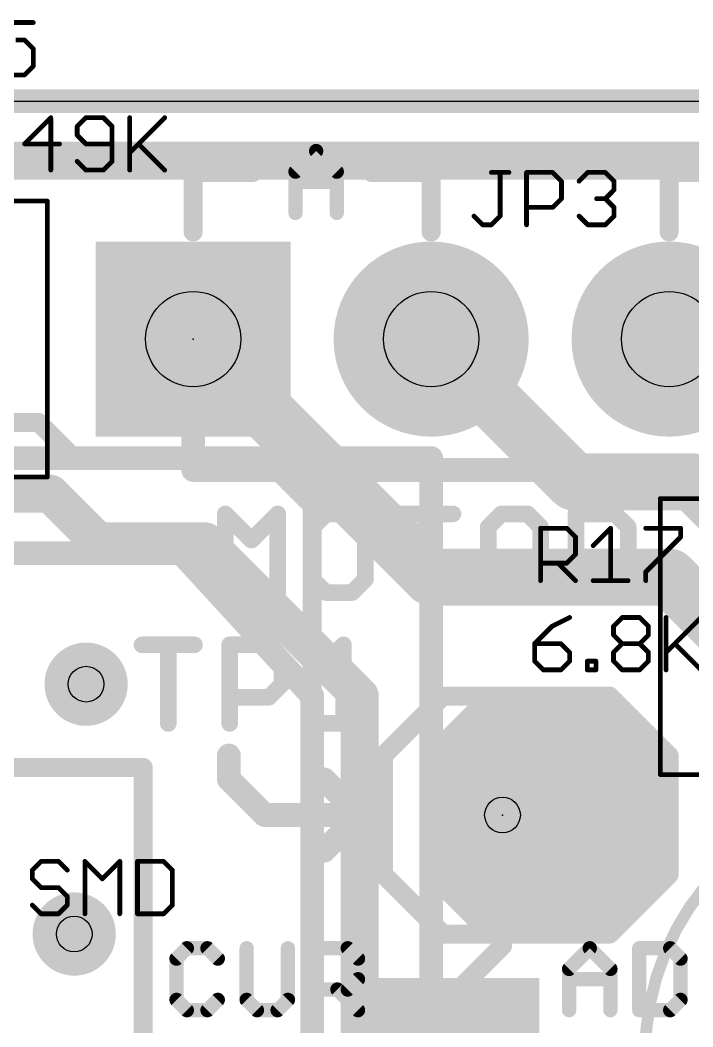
# Model space of a CAD drawing. Extents: x -25 to 82, y -12 to 21.
# Drawn here: x 5.77 to 12.95, y 10.44 to 21.18 of the extents above; entities that cross this region are included whole.
import ezdxf

# ---------------------------------------------------------------- set-up
doc = ezdxf.new("R2010")
doc.units = 0
for name, color, linetype in [('1', 12, 'CONTINUOUS'), ('16', 132, 'CONTINUOUS'), ('17', 110, 'CONTINUOUS'), ('18', 110, 'CONTINUOUS'), ('20', 53, 'CONTINUOUS'), ('21', 53, 'CONTINUOUS'), ('23', 53, 'CONTINUOUS'), ('25', 253, 'CONTINUOUS'), ('27', 253, 'CONTINUOUS'), ('29', 253, 'CONTINUOUS'), ('30', 253, 'CONTINUOUS'), ('31', 253, 'CONTINUOUS'), ('39', 12, 'CONTINUOUS'), ('44', 253, 'CONTINUOUS'), ('51', 53, 'CONTINUOUS')]:
    doc.layers.add(name, color=color, linetype=linetype)

# ---------------------------------------------------------------- blocks, each defined once
blk = doc.blocks.new('RECT')
blk.add_solid([(-0.5, -0.5), (0.5, -0.5), (-0.5, 0.5), (0.5, 0.5)])
blk = doc.blocks.new('SQUAREP')
blk.add_solid([(-0.5, -0.5), (0.5, -0.5), (-0.5, 0.5), (0.5, 0.5)])
blk = doc.blocks.new('ROUNDP')
at = {"const_width": 0.5}
blk.add_lwpolyline([(0, -0.25, 1), (0, 0.25, 1), (0, -0.25)], format="xyb", dxfattribs=at)
blk = doc.blocks.new('ROUNDV')
at = {"const_width": 0.5}
blk.add_lwpolyline([(0, -0.25, 1), (0, 0.25, 1), (0, -0.25)], format="xyb", dxfattribs=at)

msp = doc.modelspace()

# ---------------------------------------------------------------- linework, layer by layer
at = {"layer": '1'}
for points, const_width in [([(0, 20.32), (48.26, 20.32)], 0.254), ([(5.969, 16.891), (5.119, 16.891)], 0.2032), ([(6.35, 16.51), (5.969, 16.891)], 0.2032), ([(0, 16.51), (10.16, 16.51)], 0.254), ([(8.382, 16.51), (6.35, 16.51)], 0.2032), ([(8.89, 16.002), (8.382, 16.51)], 0.2032), ([(10.16, 16.51), (10.16, 5.08)], 0.254), ([(8.89, 11.43), (8.89, 16.002)], 0.2032), ([(10.287, 13.97), (9.652, 13.335)], 0.2032), ([(11.557, 13.97), (10.287, 13.97)], 0.2032), ([(12.192, 13.335), (11.557, 13.97)], 0.2032), ([(9.652, 13.335), (9.652, 12.065)], 0.2032), ([(12.192, 12.065), (12.192, 13.335)], 0.2032), ([(10.922, 12.7), (10.922, 11.303)], 0.2032), ([(9.652, 12.065), (10.287, 11.43)], 0.2032), ([(11.557, 11.43), (12.192, 12.065)], 0.2032), ([(8.89, 11.43), (8.89, 9.144)], 0.2032), ([(10.287, 11.43), (11.557, 11.43)], 0.2032), ([(10.922, 11.303), (10.414, 10.795)], 0.2032), ([(10.414, 10.795), (10.414, 10.0574)], 0.2032)]:
    msp.add_lwpolyline(points, dxfattribs=dict(at, const_width=const_width))
for points, const_width in [([(6.0049, 16.9269, 1), (5.9331, 16.8551)], 0.1016), ([(5.969, 16.8402, 1), (5.969, 16.9418)], 0.1016), ([(6.35, 16.5608, 1), (6.35, 16.4592)], 0.1016), ([(6.3141, 16.4741, 1), (6.3859, 16.5459)], 0.1016), ([(8.4179, 16.5459, 1), (8.3461, 16.4741)], 0.1016), ([(8.382, 16.4592, 1), (8.382, 16.5608)], 0.1016), ([(10.2235, 16.51, 1), (10.0965, 16.51)], 0.127), ([(10.16, 16.4465, 1), (10.16, 16.5735)], 0.127), ([(8.9408, 16.002, 1), (8.8392, 16.002)], 0.1016), ([(8.8541, 15.9661, 1), (8.9259, 16.0379)], 0.1016), ([(10.287, 14.0208, 1), (10.287, 13.9192)], 0.1016), ([(10.3229, 13.9341, 1), (10.2511, 14.0059)], 0.1016), ([(11.5929, 14.0059, 1), (11.5211, 13.9341)], 0.1016), ([(11.557, 13.9192, 1), (11.557, 14.0208)], 0.1016), ([(9.7028, 13.335, 1), (9.6012, 13.335)], 0.1016), ([(12.2428, 13.335, 1), (12.1412, 13.335)], 0.1016), ([(9.6161, 13.3709, 1), (9.6879, 13.2991)], 0.1016), ([(12.1561, 13.2991, 1), (12.2279, 13.3709)], 0.1016), ([(10.9728, 12.7, 1), (10.8712, 12.7)], 0.1016), ([(9.6879, 12.1009, 1), (9.6161, 12.0291)], 0.1016), ([(12.2279, 12.0291, 1), (12.1561, 12.1009)], 0.1016), ([(9.6012, 12.065, 1), (9.7028, 12.065)], 0.1016), ([(12.1412, 12.065, 1), (12.2428, 12.065)], 0.1016), ([(8.9408, 11.43, 1), (8.8392, 11.43)], 0.1016), ([(10.287, 11.4808, 1), (10.287, 11.3792)], 0.1016), ([(10.2511, 11.3941, 1), (10.3229, 11.4659)], 0.1016), ([(11.5211, 11.4659, 1), (11.5929, 11.3941)], 0.1016), ([(11.557, 11.3792, 1), (11.557, 11.4808)], 0.1016), ([(8.8392, 11.43, 1), (8.9408, 11.43)], 0.1016), ([(10.9579, 11.2671, 1), (10.8861, 11.3389)], 0.1016), ([(10.8712, 11.303, 1), (10.9728, 11.303)], 0.1016), ([(10.4648, 10.795, 1), (10.3632, 10.795)], 0.1016), ([(10.3781, 10.8309, 1), (10.4499, 10.7591)], 0.1016)]:
    msp.add_lwpolyline(points, format="xyb", dxfattribs=dict(at, const_width=const_width))
at = {"layer": '16'}
for points, const_width in [([(0, 20.32), (48.26, 20.32)], 0.254), ([(26.035, 19.685), (2.54, 19.685)], 0.4064), ([(7.62, 17.78), (10.16, 15.24)], 0.6096), ([(11.684, 16.256), (10.16, 17.78)], 0.6096), ([(14.351, 16.129), (12.7, 17.78)], 0.6096), ([(11.684, 16.256), (12.954, 16.256)], 0.6096), ([(12.954, 16.256), (13.97, 15.24)], 0.6096), ([(6.096, 16.129), (1.27, 16.129)], 0.4064), ([(6.604, 15.621), (6.096, 16.129)], 0.4064), ([(7.747, 15.621), (6.604, 15.621)], 0.4064), ([(9.398, 13.97), (7.747, 15.621)], 0.4064), ([(0, 15.494), (7.493, 15.494)], 0.254), ([(7.493, 15.494), (8.89, 13.97)], 0.254), ([(10.16, 15.24), (12.7, 15.24)], 0.6096), ([(12.7, 15.24), (13.589, 14.351)], 0.6096), ([(8.89, 13.97), (8.89, 8.255)], 0.254), ([(9.398, 7.874), (9.398, 13.97)], 0.4064)]:
    msp.add_lwpolyline(points, dxfattribs=dict(at, const_width=const_width))
for points, const_width in [([(7.7278, 17.8878, 1), (7.5122, 17.6722)], 0.3048), ([(10.2678, 17.8878, 1), (10.0522, 17.6722)], 0.3048), ([(12.8078, 17.8878, 1), (12.5922, 17.6722)], 0.3048), ([(11.684, 16.4084, 1), (11.684, 16.1036)], 0.3048), ([(13.0618, 16.3638, 1), (12.8462, 16.1482)], 0.3048), ([(12.954, 16.1036, 1), (12.954, 16.4084)], 0.3048), ([(11.5762, 16.1482, 1), (11.7918, 16.3638)], 0.3048), ([(6.1678, 16.2008, 1), (6.0242, 16.0572)], 0.2032), ([(6.096, 16.0274, 1), (6.096, 16.2306)], 0.2032), ([(6.604, 15.7226, 1), (6.604, 15.5194)], 0.2032), ([(7.8188, 15.6928, 1), (7.6752, 15.5492)], 0.2032), ([(7.747, 15.5194, 1), (7.747, 15.7226)], 0.2032), ([(6.5322, 15.5492, 1), (6.6758, 15.6928)], 0.2032), ([(7.5398, 15.5369, 1), (7.4462, 15.4511)], 0.127), ([(7.493, 15.4305, 1), (7.493, 15.5575)], 0.127), ([(10.16, 15.3924, 1), (10.16, 15.0876)], 0.3048), ([(10.0522, 15.1322, 1), (10.2678, 15.3478)], 0.3048), ([(12.8078, 15.3478, 1), (12.5922, 15.1322)], 0.3048), ([(12.7, 15.0876, 1), (12.7, 15.3924)], 0.3048), ([(8.9535, 13.97, 1), (8.8265, 13.97)], 0.127), ([(8.8432, 13.9271, 1), (8.9368, 14.0129)], 0.127), ([(9.4996, 13.97, 1), (9.2964, 13.97)], 0.2032), ([(9.3262, 13.8982, 1), (9.4698, 14.0418)], 0.2032)]:
    msp.add_lwpolyline(points, format="xyb", dxfattribs=dict(at, const_width=const_width))
at = {"layer": '20'}
msp.add_line((0, 20.32), (48.26, 20.32), dxfattribs=at)
at = {"layer": '21'}
for points, const_width in [([(48.26, 20.32), (0, 20.32)], 0.254), ([(8.7122, 19.5668), (8.9325, 19.7872)], 0.1524), ([(8.9325, 19.7872), (9.1528, 19.5668)], 0.1524), ([(7.62, 19.558), (8.255, 19.558)], 0.2032), ([(7.62, 19.558), (7.62, 18.923)], 0.2032), ([(8.7122, 19.1262), (8.7122, 19.5668)], 0.1524), ([(9.1528, 19.5668), (9.1528, 19.1262)], 0.1524), ([(10.16, 19.558), (9.525, 19.558)], 0.2032), ([(10.16, 19.558), (10.16, 18.923)], 0.2032), ([(13.335, 19.558), (12.7, 19.558)], 0.2032), ([(12.7, 19.558), (12.7, 18.923)], 0.2032), ([(8.7122, 19.4567), (9.1528, 19.4567)], 0.1524), ([(7.62, 16.764), (7.62, 16.383)], 0.254), ([(7.62, 16.383), (15.24, 16.383)], 0.254), ([(7.9629, 15.0749), (7.9629, 15.9138)], 0.1778), ([(7.9629, 15.9138), (8.2425, 15.6342)], 0.1778), ([(8.2425, 15.6342), (8.5222, 15.9138)], 0.1778), ([(8.5222, 15.9138), (8.5222, 15.0749)], 0.1778), ([(9.0382, 15.9138), (8.8984, 15.774)], 0.1778), ([(9.3179, 15.9138), (9.0382, 15.9138)], 0.1778), ([(9.4577, 15.774), (9.3179, 15.9138)], 0.1778), ([(9.8339, 15.9138), (10.3932, 15.9138)], 0.1778), ([(10.1136, 15.0749), (10.1136, 15.9138)], 0.1778), ([(10.9093, 15.9138), (10.7695, 15.774)], 0.1778), ([(11.1889, 15.9138), (10.9093, 15.9138)], 0.1778), ([(11.3287, 15.774), (11.1889, 15.9138)], 0.1778), ([(11.705, 15.0749), (11.705, 15.9138)], 0.1778), ([(11.705, 15.9138), (12.1244, 15.9138)], 0.1778), ([(12.1244, 15.9138), (12.2643, 15.774)], 0.1778), ([(8.8984, 15.774), (8.8984, 15.2147)], 0.1778), ([(9.4577, 15.2147), (9.4577, 15.774)], 0.1778), ([(10.7695, 15.774), (10.7695, 15.2147)], 0.1778), ([(11.3287, 15.2147), (11.3287, 15.774)], 0.1778), ([(12.2643, 15.774), (12.2643, 15.4944)], 0.1778), ([(12.2643, 15.4944), (12.1244, 15.3545)], 0.1778), ([(12.1244, 15.3545), (11.705, 15.3545)], 0.1778), ([(11.9846, 15.3545), (12.2643, 15.0749)], 0.1778), ([(8.8984, 15.2147), (9.0382, 15.0749)], 0.1778), ([(9.3179, 15.0749), (9.4577, 15.2147)], 0.1778), ([(10.7695, 15.2147), (10.9093, 15.0749)], 0.1778), ([(11.1889, 15.0749), (11.3287, 15.2147)], 0.1778), ([(9.0382, 15.0749), (9.3179, 15.0749)], 0.1778), ([(10.9093, 15.0749), (11.1889, 15.0749)], 0.1778), ([(7.0739, 14.5168), (7.6332, 14.5168)], 0.1778), ([(7.3535, 13.6779), (7.3535, 14.5168)], 0.1778), ([(8.0094, 13.6779), (8.0094, 14.5168)], 0.1778), ([(8.0094, 14.5168), (8.4289, 14.5168)], 0.1778), ([(8.4289, 14.5168), (8.5687, 14.377)], 0.1778), ([(8.9449, 14.2372), (9.2246, 14.5168)], 0.1778), ([(9.2246, 14.5168), (9.2246, 13.6779)], 0.1778), ([(8.5687, 14.377), (8.5687, 14.0974)], 0.1778), ([(8.5687, 14.0974), (8.4289, 13.9575)], 0.1778), ([(8.4289, 13.9575), (8.0094, 13.9575)], 0.1778), ([(8.9449, 13.6779), (9.5042, 13.6779)], 0.1778), ([(8.001, 13.335), (8.001, 13.081)], 0.254), ([(0.5334, 13.208), (7.0866, 13.208)], 0.2032), ([(7.0866, 13.208), (7.0866, 9.652)], 0.2032), ([(8.001, 13.081), (8.382, 12.7)], 0.254), ([(9.398, 12.7), (9.017, 13.081)], 0.254), ([(8.382, 12.7), (9.398, 12.7)], 0.254), ([(9.398, 12.7), (9.017, 12.319)], 0.254), ([(7.5524, 11.2782), (7.4422, 11.168)], 0.1524), ([(7.7727, 11.2782), (7.5524, 11.2782)], 0.1524), ([(7.8828, 11.168), (7.7727, 11.2782)], 0.1524), ([(8.1906, 11.2782), (8.1906, 10.7274)], 0.1524), ([(8.6313, 10.7274), (8.6313, 11.2782)], 0.1524), ([(8.939, 10.6172), (8.939, 11.2782)], 0.1524), ([(8.939, 11.2782), (9.2695, 11.2782)], 0.1524), ([(9.2695, 11.2782), (9.3797, 11.168)], 0.1524), ([(11.6332, 11.0578), (11.8535, 11.2782)], 0.1524), ([(11.8535, 11.2782), (12.0738, 11.0578)], 0.1524), ([(12.3816, 11.2782), (12.3816, 10.6172)], 0.1524), ([(12.7121, 11.2782), (12.3816, 11.2782)], 0.1524), ([(12.8223, 11.168), (12.7121, 11.2782)], 0.1524), ([(7.4422, 11.168), (7.4422, 10.7274)], 0.1524), ([(9.3797, 11.168), (9.3797, 10.9477)], 0.1524), ([(12.8223, 10.7274), (12.8223, 11.168)], 0.1524), ([(11.6332, 10.6172), (11.6332, 11.0578)], 0.1524), ([(12.0738, 11.0578), (12.0738, 10.6172)], 0.1524), ([(9.3797, 10.9477), (9.2695, 10.8375)], 0.1524), ([(11.6332, 10.9477), (12.0738, 10.9477)], 0.1524), ([(9.2695, 10.8375), (8.939, 10.8375)], 0.1524), ([(9.1593, 10.8375), (9.3797, 10.6172)], 0.1524), ([(7.4422, 10.7274), (7.5524, 10.6172)], 0.1524), ([(7.7727, 10.6172), (7.8828, 10.7274)], 0.1524), ([(8.1906, 10.7274), (8.3008, 10.6172)], 0.1524), ([(8.5211, 10.6172), (8.6313, 10.7274)], 0.1524), ([(12.7121, 10.6172), (12.8223, 10.7274)], 0.1524), ([(7.5524, 10.6172), (7.7727, 10.6172)], 0.1524), ([(8.3008, 10.6172), (8.5211, 10.6172)], 0.1524), ([(12.3816, 10.6172), (12.7121, 10.6172)], 0.1524)]:
    msp.add_lwpolyline(points, dxfattribs=dict(at, const_width=const_width))
for points, const_width in [([(8.9595, 19.8141, 1), (8.9056, 19.7602)], 0.0762), ([(8.9595, 19.7602, 1), (8.9056, 19.8141)], 0.0762), ([(7.62, 19.6088, 1), (7.62, 19.5072)], 0.1016), ([(7.6708, 19.558, 1), (7.5692, 19.558)], 0.1016), ([(8.255, 19.5072, 1), (8.255, 19.6088)], 0.1016), ([(8.7503, 19.5668, 1), (8.6741, 19.5668)], 0.0762), ([(8.6853, 19.5938, 1), (8.7391, 19.5399)], 0.0762), ([(9.1909, 19.5668, 1), (9.1147, 19.5668)], 0.0762), ([(9.1259, 19.5399, 1), (9.1798, 19.5938)], 0.0762), ([(9.525, 19.6088, 1), (9.525, 19.5072)], 0.1016), ([(10.2108, 19.558, 1), (10.1092, 19.558)], 0.1016), ([(10.16, 19.5072, 1), (10.16, 19.6088)], 0.1016), ([(12.7, 19.6088, 1), (12.7, 19.5072)], 0.1016), ([(12.7508, 19.558, 1), (12.6492, 19.558)], 0.1016), ([(8.7122, 19.4948, 1), (8.7122, 19.4186)], 0.0762), ([(9.1528, 19.4186, 1), (9.1528, 19.4948)], 0.0762), ([(8.6741, 19.1262, 1), (8.7503, 19.1262)], 0.0762), ([(9.1147, 19.1262, 1), (9.1909, 19.1262)], 0.0762), ([(7.5692, 18.923, 1), (7.6708, 18.923)], 0.1016), ([(10.1092, 18.923, 1), (10.2108, 18.923)], 0.1016), ([(12.6492, 18.923, 1), (12.7508, 18.923)], 0.1016), ([(7.6835, 16.764, 1), (7.5565, 16.764)], 0.127), ([(7.62, 16.4465, 1), (7.62, 16.3195)], 0.127), ([(7.5565, 16.383, 1), (7.6835, 16.383)], 0.127), ([(8.0074, 15.9138, 1), (7.9184, 15.9138)], 0.0889), ([(7.9943, 15.9452, 1), (7.9315, 15.8824)], 0.0889), ([(8.5666, 15.9138, 1), (8.4777, 15.9138)], 0.0889), ([(8.5536, 15.8824, 1), (8.4907, 15.9452)], 0.0889), ([(9.0382, 15.9583, 1), (9.0382, 15.8694)], 0.0889), ([(9.0697, 15.8824, 1), (9.0068, 15.9452)], 0.0889), ([(9.3493, 15.9452, 1), (9.2864, 15.8824)], 0.0889), ([(9.3179, 15.8694, 1), (9.3179, 15.9583)], 0.0889), ([(9.8339, 15.9583, 1), (9.8339, 15.8694)], 0.0889), ([(10.158, 15.9138, 1), (10.0691, 15.9138)], 0.0889), ([(10.3932, 15.8694, 1), (10.3932, 15.9583)], 0.0889), ([(10.9093, 15.9583, 1), (10.9093, 15.8694)], 0.0889), ([(10.9407, 15.8824, 1), (10.8778, 15.9452)], 0.0889), ([(11.2203, 15.9452, 1), (11.1575, 15.8824)], 0.0889), ([(11.1889, 15.8694, 1), (11.1889, 15.9583)], 0.0889), ([(11.7494, 15.9138, 1), (11.6605, 15.9138)], 0.0889), ([(11.705, 15.9583, 1), (11.705, 15.8694)], 0.0889), ([(12.1559, 15.9452, 1), (12.093, 15.8824)], 0.0889), ([(12.1244, 15.8694, 1), (12.1244, 15.9583)], 0.0889), ([(8.9429, 15.774, 1), (8.854, 15.774)], 0.0889), ([(8.867, 15.8054, 1), (8.9298, 15.7426)], 0.0889), ([(9.5021, 15.774, 1), (9.4132, 15.774)], 0.0889), ([(9.4263, 15.7426, 1), (9.4891, 15.8054)], 0.0889), ([(10.8139, 15.774, 1), (10.725, 15.774)], 0.0889), ([(10.738, 15.8054, 1), (10.8009, 15.7426)], 0.0889), ([(11.3732, 15.774, 1), (11.2843, 15.774)], 0.0889), ([(11.2973, 15.7426, 1), (11.3602, 15.8054)], 0.0889), ([(12.3087, 15.774, 1), (12.2198, 15.774)], 0.0889), ([(12.2328, 15.7426, 1), (12.2957, 15.8054)], 0.0889), ([(8.2111, 15.6656, 1), (8.274, 15.6027)], 0.0889), ([(8.2111, 15.6027, 1), (8.274, 15.6656)], 0.0889), ([(12.2957, 15.4629, 1), (12.2328, 15.5258)], 0.0889), ([(12.2198, 15.4944, 1), (12.3087, 15.4944)], 0.0889), ([(11.705, 15.399, 1), (11.705, 15.3101)], 0.0889), ([(12.016, 15.386, 1), (11.9532, 15.3231)], 0.0889), ([(12.093, 15.386, 1), (12.1559, 15.3231)], 0.0889), ([(12.1244, 15.3101, 1), (12.1244, 15.399)], 0.0889), ([(8.9298, 15.2461, 1), (8.867, 15.1833)], 0.0889), ([(8.854, 15.2147, 1), (8.9429, 15.2147)], 0.0889), ([(9.4132, 15.2147, 1), (9.5021, 15.2147)], 0.0889), ([(9.4891, 15.1833, 1), (9.4263, 15.2461)], 0.0889), ([(10.725, 15.2147, 1), (10.8139, 15.2147)], 0.0889), ([(10.8009, 15.2461, 1), (10.738, 15.1833)], 0.0889), ([(11.2843, 15.2147, 1), (11.3732, 15.2147)], 0.0889), ([(11.3602, 15.1833, 1), (11.2973, 15.2461)], 0.0889), ([(9.0382, 15.1194, 1), (9.0382, 15.0305)], 0.0889), ([(9.0068, 15.0435, 1), (9.0697, 15.1063)], 0.0889), ([(9.2864, 15.1063, 1), (9.3493, 15.0435)], 0.0889), ([(9.3179, 15.0305, 1), (9.3179, 15.1194)], 0.0889), ([(10.9093, 15.1194, 1), (10.9093, 15.0305)], 0.0889), ([(10.8778, 15.0435, 1), (10.9407, 15.1063)], 0.0889), ([(11.1575, 15.1063, 1), (11.2203, 15.0435)], 0.0889), ([(11.1889, 15.0305, 1), (11.1889, 15.1194)], 0.0889), ([(12.2328, 15.0435, 1), (12.2957, 15.1063)], 0.0889), ([(7.9184, 15.0749, 1), (8.0074, 15.0749)], 0.0889), ([(8.4777, 15.0749, 1), (8.5666, 15.0749)], 0.0889), ([(10.0691, 15.0749, 1), (10.158, 15.0749)], 0.0889), ([(11.6605, 15.0749, 1), (11.7494, 15.0749)], 0.0889), ([(7.0739, 14.5613, 1), (7.0739, 14.4724)], 0.0889), ([(7.398, 14.5168, 1), (7.3091, 14.5168)], 0.0889), ([(7.6332, 14.4724, 1), (7.6332, 14.5613)], 0.0889), ([(8.0094, 14.5613, 1), (8.0094, 14.4724)], 0.0889), ([(8.0539, 14.5168, 1), (7.965, 14.5168)], 0.0889), ([(8.4603, 14.5482, 1), (8.3974, 14.4854)], 0.0889), ([(8.4289, 14.4724, 1), (8.4289, 14.5613)], 0.0889), ([(9.269, 14.5168, 1), (9.1801, 14.5168)], 0.0889), ([(9.256, 14.4854, 1), (9.1931, 14.5482)], 0.0889), ([(8.6131, 14.377, 1), (8.5242, 14.377)], 0.0889), ([(8.5373, 14.3456, 1), (8.6001, 14.4084)], 0.0889), ([(8.9135, 14.2686, 1), (8.9764, 14.2057)], 0.0889), ([(8.6001, 14.0659, 1), (8.5373, 14.1288)], 0.0889), ([(8.5242, 14.0974, 1), (8.6131, 14.0974)], 0.0889), ([(8.0094, 14.002, 1), (8.0094, 13.9131)], 0.0889), ([(8.3974, 13.989, 1), (8.4603, 13.9261)], 0.0889), ([(8.4289, 13.9131, 1), (8.4289, 14.002)], 0.0889), ([(8.9449, 13.7224, 1), (8.9449, 13.6335)], 0.0889), ([(9.5042, 13.6335, 1), (9.5042, 13.7224)], 0.0889), ([(7.3091, 13.6779, 1), (7.398, 13.6779)], 0.0889), ([(7.965, 13.6779, 1), (8.0539, 13.6779)], 0.0889), ([(9.1801, 13.6779, 1), (9.269, 13.6779)], 0.0889), ([(8.0645, 13.335, 1), (7.9375, 13.335)], 0.127), ([(7.1374, 13.208, 1), (7.0358, 13.208)], 0.1016), ([(7.0866, 13.1572, 1), (7.0866, 13.2588)], 0.1016), ([(8.0459, 13.1259, 1), (7.9561, 13.0361)], 0.127), ([(7.9375, 13.081, 1), (8.0645, 13.081)], 0.127), ([(9.0619, 13.1259, 1), (8.9721, 13.0361)], 0.127), ([(8.382, 12.7635, 1), (8.382, 12.6365)], 0.127), ([(8.3371, 12.6551, 1), (8.4269, 12.7449)], 0.127), ([(9.4429, 12.6551, 1), (9.3531, 12.7449)], 0.127), ([(9.3531, 12.6551, 1), (9.4429, 12.7449)], 0.127), ([(9.398, 12.6365, 1), (9.398, 12.7635)], 0.127), ([(8.9721, 12.3639, 1), (9.0619, 12.2741)], 0.127), ([(7.5524, 11.3163, 1), (7.5524, 11.2401)], 0.0762), ([(7.5793, 11.2512, 1), (7.5254, 11.3051)], 0.0762), ([(7.7996, 11.3051, 1), (7.7457, 11.2512)], 0.0762), ([(7.7727, 11.2401, 1), (7.7727, 11.3163)], 0.0762), ([(8.2287, 11.2782, 1), (8.1525, 11.2782)], 0.0762), ([(8.6694, 11.2782, 1), (8.5932, 11.2782)], 0.0762), ([(8.9771, 11.2782, 1), (8.9009, 11.2782)], 0.0762), ([(8.939, 11.3163, 1), (8.939, 11.2401)], 0.0762), ([(9.2965, 11.3051, 1), (9.2426, 11.2512)], 0.0762), ([(9.2695, 11.2401, 1), (9.2695, 11.3163)], 0.0762), ([(11.8805, 11.3051, 1), (11.8266, 11.2512)], 0.0762), ([(11.8805, 11.2512, 1), (11.8266, 11.3051)], 0.0762), ([(12.4197, 11.2782, 1), (12.3435, 11.2782)], 0.0762), ([(12.3816, 11.3163, 1), (12.3816, 11.2401)], 0.0762), ([(12.739, 11.3051, 1), (12.6852, 11.2512)], 0.0762), ([(12.7121, 11.2401, 1), (12.7121, 11.3163)], 0.0762), ([(7.4803, 11.168, 1), (7.4041, 11.168)], 0.0762), ([(7.4153, 11.1949, 1), (7.4691, 11.1411)], 0.0762), ([(7.8559, 11.1411, 1), (7.9098, 11.1949)], 0.0762), ([(9.4178, 11.168, 1), (9.3416, 11.168)], 0.0762), ([(9.3527, 11.1411, 1), (9.4066, 11.1949)], 0.0762), ([(12.8604, 11.168, 1), (12.7842, 11.168)], 0.0762), ([(12.7953, 11.1411, 1), (12.8492, 11.1949)], 0.0762), ([(11.6713, 11.0578, 1), (11.5951, 11.0578)], 0.0762), ([(11.6063, 11.0848, 1), (11.6601, 11.0309)], 0.0762), ([(12.1119, 11.0578, 1), (12.0357, 11.0578)], 0.0762), ([(12.0469, 11.0309, 1), (12.1008, 11.0848)], 0.0762), ([(9.3416, 10.9477, 1), (9.4178, 10.9477)], 0.0762), ([(9.4066, 10.9207, 1), (9.3527, 10.9746)], 0.0762), ([(11.6332, 10.9858, 1), (11.6332, 10.9096)], 0.0762), ([(12.0738, 10.9096, 1), (12.0738, 10.9858)], 0.0762), ([(8.939, 10.8756, 1), (8.939, 10.7994)], 0.0762), ([(9.1863, 10.8645, 1), (9.1324, 10.8106)], 0.0762), ([(9.2426, 10.8645, 1), (9.2965, 10.8106)], 0.0762), ([(9.2695, 10.7994, 1), (9.2695, 10.8756)], 0.0762), ([(7.4691, 10.7543, 1), (7.4153, 10.7004)], 0.0762), ([(7.4041, 10.7274, 1), (7.4803, 10.7274)], 0.0762), ([(7.9098, 10.7004, 1), (7.8559, 10.7543)], 0.0762), ([(8.2176, 10.7543, 1), (8.1637, 10.7004)], 0.0762), ([(8.1525, 10.7274, 1), (8.2287, 10.7274)], 0.0762), ([(8.5932, 10.7274, 1), (8.6694, 10.7274)], 0.0762), ([(8.6582, 10.7004, 1), (8.6043, 10.7543)], 0.0762), ([(12.7842, 10.7274, 1), (12.8604, 10.7274)], 0.0762), ([(12.8492, 10.7004, 1), (12.7953, 10.7543)], 0.0762), ([(7.5524, 10.6553, 1), (7.5524, 10.5791)], 0.0762), ([(7.5254, 10.5903, 1), (7.5793, 10.6441)], 0.0762), ([(7.7457, 10.6441, 1), (7.7996, 10.5903)], 0.0762), ([(7.7727, 10.5791, 1), (7.7727, 10.6553)], 0.0762), ([(8.3008, 10.6553, 1), (8.3008, 10.5791)], 0.0762), ([(8.2738, 10.5903, 1), (8.3277, 10.6441)], 0.0762), ([(8.4942, 10.6441, 1), (8.548, 10.5903)], 0.0762), ([(8.5211, 10.5791, 1), (8.5211, 10.6553)], 0.0762), ([(8.9009, 10.6172, 1), (8.9771, 10.6172)], 0.0762), ([(9.3527, 10.5903, 1), (9.4066, 10.6441)], 0.0762), ([(11.5951, 10.6172, 1), (11.6713, 10.6172)], 0.0762), ([(12.0357, 10.6172, 1), (12.1119, 10.6172)], 0.0762), ([(12.3816, 10.6553, 1), (12.3816, 10.5791)], 0.0762), ([(12.3435, 10.6172, 1), (12.4197, 10.6172)], 0.0762), ([(12.6852, 10.6441, 1), (12.739, 10.5903)], 0.0762), ([(12.7121, 10.5791, 1), (12.7121, 10.6553)], 0.0762)]:
    msp.add_lwpolyline(points, format="xyb", dxfattribs=dict(at, const_width=const_width))
at = {"layer": '23'}
for p in [(7.62, 17.78), (10.922, 12.7)]:
    msp.add_point(p, dxfattribs=at)
at = {"layer": '25', "const_width": 0.0508}
for points in [[(5.9126, 21.1587), (5.5397, 21.1587)], [(5.7261, 20.9723), (5.8193, 20.9723)], [(5.8193, 20.9723), (5.9126, 20.879)], [(5.9126, 20.879), (5.9126, 20.6926)], [(5.9126, 20.6926), (5.8193, 20.5994)], [(5.8193, 20.5994), (5.6329, 20.5994)], [(10.8036, 19.5585), (10.9901, 19.5585)], [(10.8968, 19.0924), (10.8968, 19.5585)], [(11.1785, 18.9992), (11.1785, 19.5585)], [(11.1785, 19.5585), (11.4581, 19.5585)], [(11.4581, 19.5585), (11.5514, 19.4653)], [(11.7398, 19.4653), (11.833, 19.5585)], [(11.833, 19.5585), (12.0195, 19.5585)], [(12.0195, 19.5585), (12.1127, 19.4653)], [(11.5514, 19.4653), (11.5514, 19.2788)], [(12.1127, 19.4653), (12.1127, 19.3721)], [(12.1127, 19.3721), (12.0195, 19.2788)], [(11.5514, 19.2788), (11.4581, 19.1856)], [(12.0195, 19.2788), (11.9262, 19.2788)], [(12.0195, 19.2788), (12.1127, 19.1856)], [(11.4581, 19.1856), (11.1785, 19.1856)], [(12.1127, 19.1856), (12.1127, 19.0924)], [(10.6172, 19.0924), (10.7104, 18.9992)], [(10.7104, 18.9992), (10.8036, 18.9992)], [(10.8036, 18.9992), (10.8968, 19.0924)], [(11.833, 18.9992), (11.7398, 19.0924)], [(12.0195, 18.9992), (11.833, 18.9992)], [(12.1127, 19.0924), (12.0195, 18.9992)], [(11.3284, 15.2019), (11.3284, 15.7612)], [(11.3284, 15.7612), (11.608, 15.7612)], [(11.608, 15.7612), (11.7012, 15.668)], [(11.7012, 15.668), (11.7012, 15.4815)], [(11.8897, 15.5747), (12.0761, 15.7612)], [(12.0761, 15.7612), (12.0761, 15.2019)], [(12.451, 15.7612), (12.8239, 15.7612)], [(12.8239, 15.668), (12.451, 15.2951)], [(12.8239, 15.7612), (12.8239, 15.668)], [(11.7012, 15.4815), (11.608, 15.3883)], [(11.608, 15.3883), (11.3284, 15.3883)], [(11.5148, 15.3883), (11.7012, 15.2019)], [(12.451, 15.2951), (12.451, 15.2019)], [(11.8897, 15.2019), (12.2626, 15.2019)]]:
    msp.add_lwpolyline(points, dxfattribs=at)
at = {"layer": '25', "const_width": 0.0254}
for points in [[(5.9126, 21.146, 1), (5.9126, 21.1714)], [(5.8283, 20.9812, 1), (5.8104, 20.9633)], [(5.8193, 20.9596, 1), (5.8193, 20.985)], [(5.9253, 20.879, 1), (5.8999, 20.879)], [(5.9036, 20.8701, 1), (5.9215, 20.888)], [(5.8999, 20.6926, 1), (5.9253, 20.6926)], [(5.9215, 20.6836, 1), (5.9036, 20.7016)], [(5.8104, 20.6084, 1), (5.8283, 20.5904)], [(5.8193, 20.5867, 1), (5.8193, 20.6121)], [(10.8036, 19.5712, 1), (10.8036, 19.5458)], [(10.9095, 19.5585, 1), (10.8841, 19.5585)], [(10.9901, 19.5458, 1), (10.9901, 19.5712)], [(11.1912, 19.5585, 1), (11.1658, 19.5585)], [(11.1785, 19.5712, 1), (11.1785, 19.5458)], [(11.4671, 19.5675, 1), (11.4492, 19.5495)], [(11.4581, 19.5458, 1), (11.4581, 19.5712)], [(11.833, 19.5712, 1), (11.833, 19.5458)], [(11.842, 19.5495, 1), (11.8241, 19.5675)], [(12.0284, 19.5675, 1), (12.0105, 19.5495)], [(12.0195, 19.5458, 1), (12.0195, 19.5712)], [(11.5641, 19.4653, 1), (11.5387, 19.4653)], [(11.5424, 19.4563, 1), (11.5603, 19.4742)], [(11.7308, 19.4742, 1), (11.7488, 19.4563)], [(12.1254, 19.4653, 1), (12.1, 19.4653)], [(12.1037, 19.4563, 1), (12.1216, 19.4742)], [(12.1, 19.3721, 1), (12.1254, 19.3721)], [(12.1216, 19.3631, 1), (12.1037, 19.381)], [(11.5387, 19.2788, 1), (11.5641, 19.2788)], [(11.5603, 19.2699, 1), (11.5424, 19.2878)], [(11.9262, 19.2915, 1), (11.9262, 19.2661)], [(12.0284, 19.2878, 1), (12.0105, 19.2699)], [(12.0105, 19.2878, 1), (12.0284, 19.2699)], [(12.0195, 19.2661, 1), (12.0195, 19.2915)], [(11.1785, 19.1983, 1), (11.1785, 19.1729)], [(11.4492, 19.1946, 1), (11.4671, 19.1766)], [(11.4581, 19.1729, 1), (11.4581, 19.1983)], [(12.1254, 19.1856, 1), (12.1, 19.1856)], [(12.1037, 19.1766, 1), (12.1216, 19.1946)], [(10.6262, 19.1014, 1), (10.6082, 19.0834)], [(10.7104, 19.0119, 1), (10.7104, 18.9865)], [(10.7014, 18.9902, 1), (10.7194, 19.0082)], [(10.7946, 19.0082, 1), (10.8126, 18.9902)], [(10.8036, 18.9865, 1), (10.8036, 19.0119)], [(10.8841, 19.0924, 1), (10.9095, 19.0924)], [(10.9058, 19.0834, 1), (10.8879, 19.1014)], [(11.7488, 19.1014, 1), (11.7308, 19.0834)], [(11.833, 19.0119, 1), (11.833, 18.9865)], [(11.8241, 18.9902, 1), (11.842, 19.0082)], [(12.0105, 19.0082, 1), (12.0284, 18.9902)], [(12.0195, 18.9865, 1), (12.0195, 19.0119)], [(12.1, 19.0924, 1), (12.1254, 19.0924)], [(12.1216, 19.0834, 1), (12.1037, 19.1014)], [(11.1658, 18.9992, 1), (11.1912, 18.9992)], [(11.3411, 15.7612, 1), (11.3157, 15.7612)], [(11.3284, 15.7739, 1), (11.3284, 15.7485)], [(11.617, 15.7702, 1), (11.5991, 15.7522)], [(11.608, 15.7485, 1), (11.608, 15.7739)], [(11.714, 15.668, 1), (11.6885, 15.668)], [(11.6923, 15.659, 1), (11.7102, 15.6769)], [(12.0888, 15.7612, 1), (12.0634, 15.7612)], [(12.0851, 15.7522, 1), (12.0672, 15.7702)], [(12.451, 15.7739, 1), (12.451, 15.7485)], [(12.8366, 15.7612, 1), (12.8112, 15.7612)], [(12.8328, 15.659, 1), (12.8149, 15.6769)], [(12.8239, 15.7485, 1), (12.8239, 15.7739)], [(11.8807, 15.5837, 1), (11.8987, 15.5658)], [(12.8112, 15.668, 1), (12.8366, 15.668)], [(11.6885, 15.4815, 1), (11.714, 15.4815)], [(11.7102, 15.4726, 1), (11.6923, 15.4905)], [(11.3284, 15.401, 1), (11.3284, 15.3756)], [(11.5238, 15.3973, 1), (11.5058, 15.3793)], [(11.5991, 15.3973, 1), (11.617, 15.3793)], [(11.608, 15.3756, 1), (11.608, 15.401)], [(12.4637, 15.2951, 1), (12.4383, 15.2951)], [(12.442, 15.3041, 1), (12.46, 15.2861)], [(11.3157, 15.2019, 1), (11.3411, 15.2019)], [(11.6923, 15.1929, 1), (11.7102, 15.2109)], [(11.8897, 15.2146, 1), (11.8897, 15.1892)], [(12.0634, 15.2019, 1), (12.0888, 15.2019)], [(12.2626, 15.1892, 1), (12.2626, 15.2146)], [(12.4383, 15.2019, 1), (12.4637, 15.2019)]]:
    msp.add_lwpolyline(points, format="xyb", dxfattribs=at)
at = {"layer": '27', "const_width": 0.0508}
for points in [[(6.1, 20.1427), (5.8204, 19.863)], [(6.1, 19.5834), (6.1, 20.1427)], [(6.4749, 20.1427), (6.3817, 20.0495)], [(6.6613, 20.1427), (6.4749, 20.1427)], [(6.7545, 20.0495), (6.6613, 20.1427)], [(6.943, 20.1427), (6.943, 19.5834)], [(6.943, 19.7698), (7.3158, 20.1427)], [(6.3817, 20.0495), (6.3817, 19.9563)], [(6.7545, 19.6766), (6.7545, 20.0495)], [(5.8204, 19.863), (6.1932, 19.863)], [(6.3817, 19.9563), (6.4749, 19.863)], [(6.4749, 19.863), (6.7545, 19.863)], [(7.0362, 19.863), (7.3158, 19.5834)], [(6.3817, 19.6766), (6.4749, 19.5834)], [(6.6613, 19.5834), (6.7545, 19.6766)], [(6.4749, 19.5834), (6.6613, 19.5834)], [(11.6378, 14.8087), (11.4513, 14.7155)], [(12.1069, 14.7155), (12.2001, 14.8087)], [(12.2001, 14.8087), (12.3865, 14.8087)], [(12.3865, 14.8087), (12.4797, 14.7155)], [(12.6682, 14.8087), (12.6682, 14.2494)], [(12.6682, 14.4358), (13.041, 14.8087)], [(11.4513, 14.7155), (11.2649, 14.529)], [(12.1069, 14.6223), (12.1069, 14.7155)], [(12.4797, 14.7155), (12.4797, 14.6223)], [(12.2001, 14.529), (12.1069, 14.6223)], [(12.4797, 14.6223), (12.3865, 14.529)], [(11.2649, 14.529), (11.2649, 14.3426)], [(11.5445, 14.529), (11.2649, 14.529)], [(11.6378, 14.4358), (11.5445, 14.529)], [(12.1069, 14.4358), (12.2001, 14.529)], [(12.2001, 14.529), (12.3865, 14.529)], [(12.3865, 14.529), (12.4797, 14.4358)], [(12.7614, 14.529), (13.041, 14.2494)], [(11.6378, 14.3426), (11.6378, 14.4358)], [(12.1069, 14.3426), (12.1069, 14.4358)], [(12.4797, 14.4358), (12.4797, 14.3426)], [(11.2649, 14.3426), (11.3581, 14.2494)], [(11.5445, 14.2494), (11.6378, 14.3426)], [(11.8262, 14.2494), (11.8262, 14.3426)], [(11.8262, 14.3426), (11.9194, 14.3426)], [(11.9194, 14.3426), (11.9194, 14.2494)], [(12.2001, 14.2494), (12.1069, 14.3426)], [(12.4797, 14.3426), (12.3865, 14.2494)], [(11.3581, 14.2494), (11.5445, 14.2494)], [(11.9194, 14.2494), (11.8262, 14.2494)], [(12.3865, 14.2494), (12.2001, 14.2494)], [(5.9959, 12.2052), (5.9027, 12.112)], [(6.1823, 12.2052), (5.9959, 12.2052)], [(6.2755, 12.112), (6.1823, 12.2052)], [(6.464, 11.6459), (6.464, 12.2052)], [(6.464, 12.2052), (6.6504, 12.0188)], [(6.6504, 12.0188), (6.8368, 12.2052)], [(6.8368, 12.2052), (6.8368, 11.6459)], [(7.0253, 12.2052), (7.0253, 11.6459)], [(7.3049, 12.2052), (7.0253, 12.2052)], [(7.3982, 12.112), (7.3049, 12.2052)], [(5.9027, 12.112), (5.9027, 12.0188)], [(5.9027, 12.0188), (5.9959, 11.9255)], [(7.3982, 11.7391), (7.3982, 12.112)], [(5.9959, 11.9255), (6.1823, 11.9255)], [(6.1823, 11.9255), (6.2755, 11.8323)], [(6.2755, 11.8323), (6.2755, 11.7391)], [(5.9959, 11.6459), (5.9027, 11.7391)], [(6.2755, 11.7391), (6.1823, 11.6459)], [(7.3049, 11.6459), (7.3982, 11.7391)], [(6.1823, 11.6459), (5.9959, 11.6459)], [(7.0253, 11.6459), (7.3049, 11.6459)]]:
    msp.add_lwpolyline(points, dxfattribs=at)
at = {"layer": '27', "const_width": 0.0254}
for points in [[(6.1127, 20.1427, 1), (6.0873, 20.1427)], [(6.109, 20.1337, 1), (6.091, 20.1517)], [(6.4749, 20.1554, 1), (6.4749, 20.13)], [(6.4839, 20.1337, 1), (6.4659, 20.1517)], [(6.6703, 20.1517, 1), (6.6523, 20.1337)], [(6.6613, 20.13, 1), (6.6613, 20.1554)], [(6.9557, 20.1427, 1), (6.9303, 20.1427)], [(7.3248, 20.1337, 1), (7.3069, 20.1517)], [(6.3944, 20.0495, 1), (6.369, 20.0495)], [(6.3727, 20.0584, 1), (6.3907, 20.0405)], [(6.7672, 20.0495, 1), (6.7418, 20.0495)], [(6.7455, 20.0405, 1), (6.7635, 20.0584)], [(5.8204, 19.8757, 1), (5.8204, 19.8503)], [(5.8114, 19.872, 1), (5.8293, 19.8541)], [(6.1932, 19.8503, 1), (6.1932, 19.8757)], [(6.3907, 19.9652, 1), (6.3727, 19.9473)], [(6.369, 19.9563, 1), (6.3944, 19.9563)], [(6.4749, 19.8757, 1), (6.4749, 19.8503)], [(6.4659, 19.8541, 1), (6.4839, 19.872)], [(6.7545, 19.8503, 1), (6.7545, 19.8757)], [(7.0452, 19.872, 1), (7.0272, 19.8541)], [(6.934, 19.7788, 1), (6.952, 19.7608)], [(6.3907, 19.6856, 1), (6.3727, 19.6676)], [(6.7418, 19.6766, 1), (6.7672, 19.6766)], [(6.7635, 19.6676, 1), (6.7455, 19.6856)], [(6.0873, 19.5834, 1), (6.1127, 19.5834)], [(6.4749, 19.5961, 1), (6.4749, 19.5707)], [(6.4659, 19.5744, 1), (6.4839, 19.5924)], [(6.6523, 19.5924, 1), (6.6703, 19.5744)], [(6.6613, 19.5707, 1), (6.6613, 19.5961)], [(6.9303, 19.5834, 1), (6.9557, 19.5834)], [(7.3069, 19.5744, 1), (7.3248, 19.5924)], [(11.6434, 14.7973, 1), (11.6321, 14.82)], [(12.2001, 14.8214, 1), (12.2001, 14.796)], [(12.2091, 14.7997, 1), (12.1911, 14.8177)], [(12.3955, 14.8177, 1), (12.3775, 14.7997)], [(12.3865, 14.796, 1), (12.3865, 14.8214)], [(12.6809, 14.8087, 1), (12.6555, 14.8087)], [(11.4456, 14.7268, 1), (11.457, 14.7041)], [(11.4603, 14.7065, 1), (11.4423, 14.7244)], [(12.1196, 14.7155, 1), (12.0942, 14.7155)], [(12.0979, 14.7244, 1), (12.1158, 14.7065)], [(12.4924, 14.7155, 1), (12.467, 14.7155)], [(12.4707, 14.7065, 1), (12.4887, 14.7244)], [(12.1158, 14.6312, 1), (12.0979, 14.6133)], [(12.0942, 14.6223, 1), (12.1196, 14.6223)], [(12.467, 14.6223, 1), (12.4924, 14.6223)], [(12.4887, 14.6133, 1), (12.4707, 14.6312)], [(11.2776, 14.529, 1), (11.2522, 14.529)], [(11.2649, 14.5417, 1), (11.2649, 14.5163)], [(11.2559, 14.538, 1), (11.2739, 14.5201)], [(11.5535, 14.538, 1), (11.5356, 14.5201)], [(11.5445, 14.5163, 1), (11.5445, 14.5417)], [(12.2001, 14.5417, 1), (12.2001, 14.5163)], [(12.2091, 14.5201, 1), (12.1911, 14.538)], [(12.1911, 14.5201, 1), (12.2091, 14.538)], [(12.3955, 14.538, 1), (12.3775, 14.5201)], [(12.3775, 14.538, 1), (12.3955, 14.5201)], [(12.3865, 14.5163, 1), (12.3865, 14.5417)], [(12.7704, 14.538, 1), (12.7524, 14.5201)], [(11.6505, 14.4358, 1), (11.625, 14.4358)], [(11.6288, 14.4268, 1), (11.6467, 14.4448)], [(12.1196, 14.4358, 1), (12.0942, 14.4358)], [(12.0979, 14.4448, 1), (12.1158, 14.4268)], [(12.4924, 14.4358, 1), (12.467, 14.4358)], [(12.4707, 14.4268, 1), (12.4887, 14.4448)], [(12.6592, 14.4448, 1), (12.6772, 14.4268)], [(11.2739, 14.3516, 1), (11.2559, 14.3336)], [(11.2522, 14.3426, 1), (11.2776, 14.3426)], [(11.625, 14.3426, 1), (11.6505, 14.3426)], [(11.6467, 14.3336, 1), (11.6288, 14.3516)], [(11.8389, 14.3426, 1), (11.8135, 14.3426)], [(11.8262, 14.3553, 1), (11.8262, 14.3299)], [(11.9321, 14.3426, 1), (11.9067, 14.3426)], [(11.9194, 14.3299, 1), (11.9194, 14.3553)], [(12.1158, 14.3516, 1), (12.0979, 14.3336)], [(12.0942, 14.3426, 1), (12.1196, 14.3426)], [(12.467, 14.3426, 1), (12.4924, 14.3426)], [(12.4887, 14.3336, 1), (12.4707, 14.3516)], [(11.3581, 14.2621, 1), (11.3581, 14.2367)], [(11.3491, 14.2404, 1), (11.3671, 14.2584)], [(11.5356, 14.2584, 1), (11.5535, 14.2404)], [(11.5445, 14.2367, 1), (11.5445, 14.2621)], [(11.8262, 14.2621, 1), (11.8262, 14.2367)], [(11.8135, 14.2494, 1), (11.8389, 14.2494)], [(11.9067, 14.2494, 1), (11.9321, 14.2494)], [(11.9194, 14.2367, 1), (11.9194, 14.2621)], [(12.2001, 14.2621, 1), (12.2001, 14.2367)], [(12.1911, 14.2404, 1), (12.2091, 14.2584)], [(12.3775, 14.2584, 1), (12.3955, 14.2404)], [(12.3865, 14.2367, 1), (12.3865, 14.2621)], [(12.6555, 14.2494, 1), (12.6809, 14.2494)], [(5.9959, 12.2179, 1), (5.9959, 12.1925)], [(6.0049, 12.1962, 1), (5.9869, 12.2142)], [(6.1913, 12.2142, 1), (6.1733, 12.1962)], [(6.1823, 12.1925, 1), (6.1823, 12.2179)], [(6.4767, 12.2052, 1), (6.4513, 12.2052)], [(6.473, 12.2142, 1), (6.455, 12.1962)], [(6.8495, 12.2052, 1), (6.8241, 12.2052)], [(6.8458, 12.1962, 1), (6.8279, 12.2142)], [(7.038, 12.2052, 1), (7.0126, 12.2052)], [(7.0253, 12.2179, 1), (7.0253, 12.1925)], [(7.3139, 12.2142, 1), (7.296, 12.1962)], [(7.3049, 12.1925, 1), (7.3049, 12.2179)], [(5.9154, 12.112, 1), (5.89, 12.112)], [(5.8937, 12.1209, 1), (5.9117, 12.103)], [(5.9117, 12.0277, 1), (5.8937, 12.0098)], [(6.2666, 12.103, 1), (6.2845, 12.1209)], [(6.6414, 12.0277, 1), (6.6594, 12.0098)], [(6.6414, 12.0098, 1), (6.6594, 12.0277)], [(7.4109, 12.112, 1), (7.3855, 12.112)], [(7.3892, 12.103, 1), (7.4071, 12.1209)], [(5.89, 12.0188, 1), (5.9154, 12.0188)], [(5.9959, 11.9382, 1), (5.9959, 11.9128)], [(5.9869, 11.9166, 1), (6.0049, 11.9345)], [(6.1913, 11.9345, 1), (6.1733, 11.9166)], [(6.1823, 11.9128, 1), (6.1823, 11.9382)], [(6.2882, 11.8323, 1), (6.2628, 11.8323)], [(6.2666, 11.8233, 1), (6.2845, 11.8413)], [(5.9117, 11.7481, 1), (5.8937, 11.7301)], [(6.2628, 11.7391, 1), (6.2882, 11.7391)], [(6.2845, 11.7301, 1), (6.2666, 11.7481)], [(7.3855, 11.7391, 1), (7.4109, 11.7391)], [(7.4071, 11.7301, 1), (7.3892, 11.7481)], [(5.9959, 11.6586, 1), (5.9959, 11.6332)], [(5.9869, 11.6369, 1), (6.0049, 11.6549)], [(6.1733, 11.6549, 1), (6.1913, 11.6369)], [(6.1823, 11.6332, 1), (6.1823, 11.6586)], [(6.4513, 11.6459, 1), (6.4767, 11.6459)], [(6.8241, 11.6459, 1), (6.8495, 11.6459)], [(7.0253, 11.6586, 1), (7.0253, 11.6332)], [(7.0126, 11.6459, 1), (7.038, 11.6459)], [(7.296, 11.6549, 1), (7.3139, 11.6369)], [(7.3049, 11.6332, 1), (7.3049, 11.6586)]]:
    msp.add_lwpolyline(points, format="xyb", dxfattribs=at)
at = {"layer": '29', "const_width": 0.2032}
for points in [[(10.795, 13.97), (10.16, 13.335)], [(12.065, 13.97), (10.795, 13.97)], [(12.7, 13.335), (12.065, 13.97)], [(10.6426, 13.8176), (12.2174, 13.8176)], [(10.4394, 13.6144), (12.4206, 13.6144)], [(10.16, 13.335), (10.16, 12.065)], [(10.2362, 13.4112), (12.6238, 13.4112)], [(12.7, 12.065), (12.7, 13.335)], [(10.16, 13.208), (12.7, 13.208)], [(10.16, 13.0048), (12.7, 13.0048)], [(10.16, 12.8016), (12.7, 12.8016)], [(10.16, 12.5984), (12.7, 12.5984)], [(10.16, 12.3952), (12.7, 12.3952)], [(10.16, 12.192), (12.7, 12.192)], [(10.16, 12.065), (10.795, 11.43)], [(12.065, 11.43), (12.7, 12.065)], [(10.2362, 11.9888), (12.6238, 11.9888)], [(10.4394, 11.7856), (12.4206, 11.7856)], [(10.6426, 11.5824), (12.2174, 11.5824)], [(10.795, 11.43), (12.065, 11.43)]]:
    msp.add_lwpolyline(points, dxfattribs=at)
at = {"layer": '29', "const_width": 0.1016}
for points in [[(10.795, 14.0208, 1), (10.795, 13.9192)], [(10.8309, 13.9341, 1), (10.7591, 14.0059)], [(12.1009, 14.0059, 1), (12.0291, 13.9341)], [(12.065, 13.9192, 1), (12.065, 14.0208)], [(10.6426, 13.8684, 1), (10.6426, 13.7668)], [(12.2174, 13.7668, 1), (12.2174, 13.8684)], [(10.4394, 13.6652, 1), (10.4394, 13.5636)], [(12.4206, 13.5636, 1), (12.4206, 13.6652)], [(10.2108, 13.335, 1), (10.1092, 13.335)], [(10.2362, 13.462, 1), (10.2362, 13.3604)], [(12.6238, 13.3604, 1), (12.6238, 13.462)], [(12.7508, 13.335, 1), (12.6492, 13.335)], [(10.1241, 13.3709, 1), (10.1959, 13.2991)], [(12.6641, 13.2991, 1), (12.7359, 13.3709)], [(10.16, 13.2588, 1), (10.16, 13.1572)], [(12.7, 13.1572, 1), (12.7, 13.2588)], [(10.16, 13.0556, 1), (10.16, 12.954)], [(12.7, 12.954, 1), (12.7, 13.0556)], [(10.16, 12.8524, 1), (10.16, 12.7508)], [(12.7, 12.7508, 1), (12.7, 12.8524)], [(10.16, 12.6492, 1), (10.16, 12.5476)], [(12.7, 12.5476, 1), (12.7, 12.6492)], [(10.16, 12.446, 1), (10.16, 12.3444)], [(12.7, 12.3444, 1), (12.7, 12.446)], [(10.16, 12.2428, 1), (10.16, 12.1412)], [(12.7, 12.1412, 1), (12.7, 12.2428)], [(10.1959, 12.1009, 1), (10.1241, 12.0291)], [(12.7359, 12.0291, 1), (12.6641, 12.1009)], [(10.1092, 12.065, 1), (10.2108, 12.065)], [(10.2362, 12.0396, 1), (10.2362, 11.938)], [(12.6238, 11.938, 1), (12.6238, 12.0396)], [(12.6492, 12.065, 1), (12.7508, 12.065)], [(10.4394, 11.8364, 1), (10.4394, 11.7348)], [(12.4206, 11.7348, 1), (12.4206, 11.8364)], [(10.6426, 11.6332, 1), (10.6426, 11.5316)], [(12.2174, 11.5316, 1), (12.2174, 11.6332)], [(10.795, 11.4808, 1), (10.795, 11.3792)], [(10.7591, 11.3941, 1), (10.8309, 11.4659)], [(12.0291, 11.4659, 1), (12.1009, 11.3941)], [(12.065, 11.3792, 1), (12.065, 11.4808)]]:
    msp.add_lwpolyline(points, format="xyb", dxfattribs=at)
at = {"layer": '30', "const_width": 0.381}
msp.add_lwpolyline([(10.922, 12.5095, 1), (10.922, 12.8905, 1), (10.922, 12.5095)], format="xyb", dxfattribs=at)
at = {"layer": '39', "const_width": 0.0508}
for points in [[(4.097, 19.253), (6.063, 19.253)], [(6.063, 19.253), (6.063, 16.307)], [(6.063, 16.307), (4.097, 16.307)], [(12.606, 13.132), (12.606, 16.078)], [(12.606, 16.078), (14.572, 16.078)], [(14.572, 13.132), (12.606, 13.132)]]:
    msp.add_lwpolyline(points, dxfattribs=at)
at = {"layer": '39'}
for points, const_width in [([(6.0757, 19.253, 1), (6.0503, 19.253)], 0.0254), ([(6.063, 19.2403, 1), (6.063, 19.2657)], 0.0254), ([(6.063, 16.2943, 1), (6.063, 16.3197)], 0.0254), ([(6.0503, 16.307, 1), (6.0757, 16.307)], 0.0254), ([(12.6187, 16.078, 1), (12.5933, 16.078)], 0.0254), ([(12.606, 16.0907, 1), (12.606, 16.0653)], 0.0254), ([(12.606, 13.1447, 1), (12.606, 13.1193)], 0.0254), ([(12.5933, 13.132, 1), (12.6187, 13.132)], 0.0254), ([(15.24, 7.366, 1), (15.24, 12.954, 1), (15.24, 7.366)], 0.127)]:
    msp.add_lwpolyline(points, format="xyb", dxfattribs=dict(at, const_width=const_width))
at = {"layer": '44'}
for centre, radius in [((7.62, 17.78), 0.508), ((10.16, 17.78), 0.508), ((12.7, 17.78), 0.508), ((6.477, 14.097), 0.1905), ((10.922, 12.7), 0.1905), ((6.35, 11.43), 0.1905)]:
    msp.add_circle(centre, radius, dxfattribs=at)

# ---------------------------------------------------------------- block references
at = {"layer": '1', "xscale": 1.6002, "yscale": 1.6002}
msp.add_blockref('RECT', (10.414, 10.0574), dxfattribs=at)
at = {"layer": '17', "xscale": 1.8796, "yscale": 1.8796, "rotation": 90}
for name, p in [('SQUAREP', (7.62, 17.78)), ('SQUAREP', (7.62, 17.78)), ('ROUNDP', (10.16, 17.78)), ('ROUNDP', (10.16, 17.78)), ('ROUNDP', (12.7, 17.78)), ('ROUNDP', (12.7, 17.78))]:
    msp.add_blockref(name, p, dxfattribs=at)
at = {"layer": '17', "xscale": 0.9906, "yscale": 0.9906}
msp.add_blockref('ROUNDP', (10.922, 12.7), dxfattribs=at)
msp.add_blockref('ROUNDP', (10.922, 12.7), dxfattribs=at)
at = {"layer": '18', "xscale": 0.889, "yscale": 0.889}
for p in [(6.477, 14.097), (6.477, 14.097), (6.35, 11.43), (6.35, 11.43)]:
    msp.add_blockref('ROUNDV', p, dxfattribs=at)
at = {"layer": '29', "xscale": 2.0828, "yscale": 2.0828, "rotation": 90}
for name, p in [('SQUAREP', (7.62, 17.78)), ('ROUNDP', (10.16, 17.78)), ('ROUNDP', (12.7, 17.78))]:
    msp.add_blockref(name, p, dxfattribs=at)
at = {"layer": '29', "xscale": 1.8034, "yscale": 1.8034}
msp.add_blockref('RECT', (10.414, 10.0574), dxfattribs=at)
at = {"layer": '30', "xscale": 2.0828, "yscale": 2.0828, "rotation": 90}
for name, p in [('SQUAREP', (7.62, 17.78)), ('ROUNDP', (10.16, 17.78)), ('ROUNDP', (12.7, 17.78))]:
    msp.add_blockref(name, p, dxfattribs=at)
at = {"layer": '31', "xscale": 1.6002, "yscale": 1.6002}
msp.add_blockref('RECT', (10.414, 10.0574), dxfattribs=at)
at = {"layer": '51', "xscale": 0.508, "yscale": 0.508}
for p in [(7.62, 17.78), (10.16, 17.78), (12.7, 17.78)]:
    msp.add_blockref('RECT', p, dxfattribs=at)

doc.saveas('drawing.dxf')
